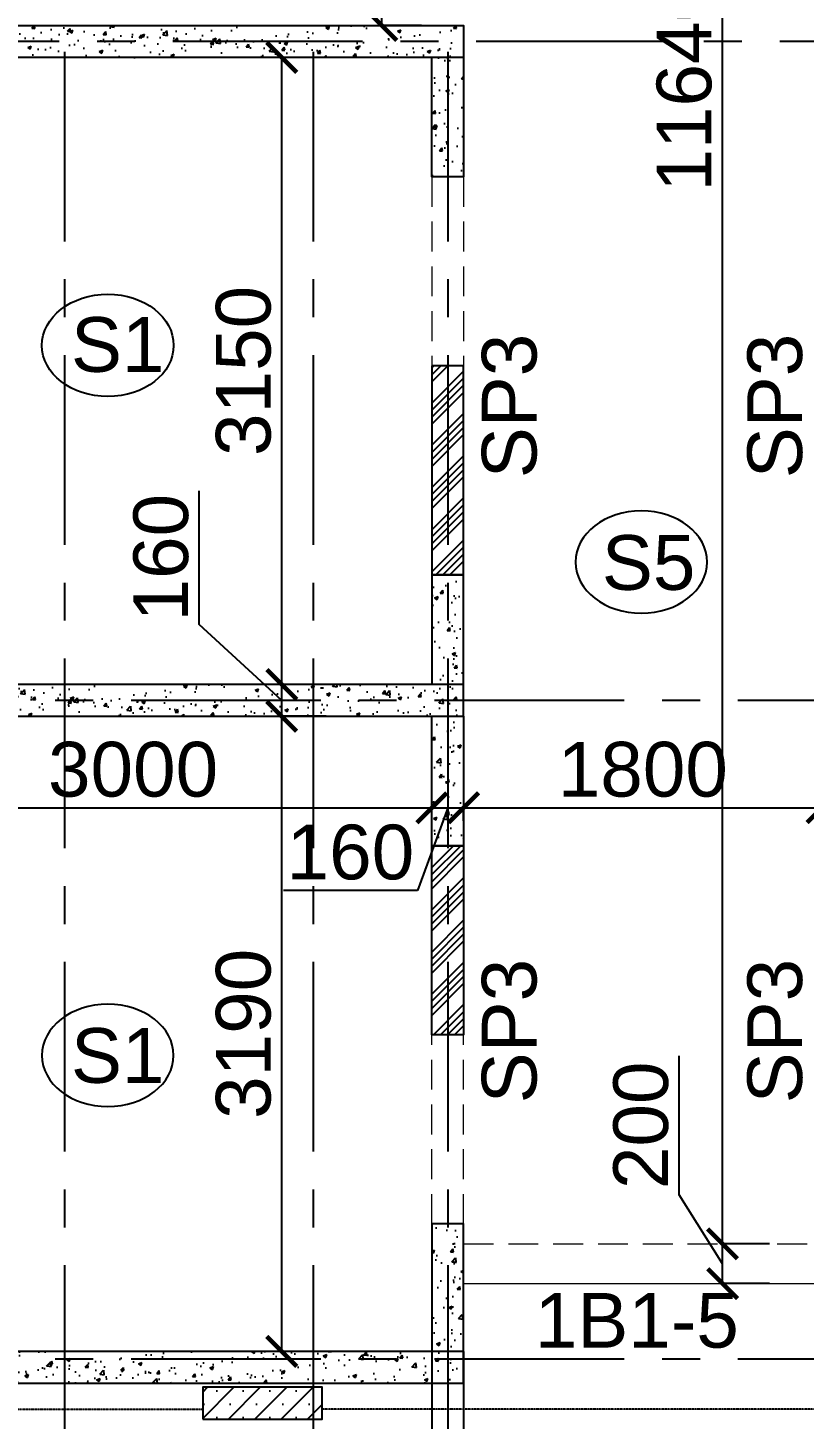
# Model space of a CAD drawing. Header units: inches. Extents: x 278200 to 407749, y -182622 to -96622.
# Drawn here: x 310647 to 314546, y -124426 to -117436 of the extents above; entities that cross this region are included whole.
import ezdxf

# ---------------------------------------------------------------- set-up
doc = ezdxf.new("R2010")
doc.units = ezdxf.units.IN
doc.header["$MEASUREMENT"] = 0
for name, pattern in [('CENTER', [50.8, 31.75, -6.35, 6.35, -6.35]), ('DASHED2', [9.525, 6.35, -3.175]), ('Hidden', [3, 2, -1])]:
    doc.linetypes.add(name, pattern=pattern)
for name, color, linetype in [('160 R.C. WALL HAT', 8, 'Continuous'), ('160 R.C.WALL', 6, 'Continuous'), ('AR-Column', 40, 'Continuous'), ('AR-Hidden', 251, 'DASHED2'), ('DIM', 251, 'Continuous'), ('GRID', 8, 'CENTER'), ('NON S.WALL HATCH', 8, 'Continuous'), ('NON STRUC R.C.WALL', 6, 'Continuous'), ('NON.STRUC.R.C.WALLS', 1, 'Continuous'), ('SECOND FLOOR BEAM', 6, 'Continuous'), ('SPANRAL BEAM', 3, 'Continuous')]:
    doc.layers.add(name, color=color, linetype=linetype)
for name, color, linetype, lineweight in [('BEAMS', 3, 'Continuous', 0), ('SLAB CIR', 1, 'Continuous', 25), ('SLAB TXT', 3, 'Continuous', 0)]:
    doc.layers.add(name, color=color, linetype=linetype, lineweight=lineweight)
doc.styles.add('T200', font='sanss___.ttf', dxfattribs={"height": 275})
doc.styles.add('T300', font='sanss___.ttf', dxfattribs={"height": 350})
doc.dimstyles.new('T 200', dxfattribs={"dimtxt": 275, "dimasz": 150, "dimexe": 1, "dimexo": 0, "dimgap": 50, "dimtad": 1, "dimdec": 0, "dimrnd": 5, "dimdsep": 46, "dimtxsty": 'T200', "dimblk": 'ARCHTICK', "dimcen": 2.5, "dimdle": 1, "dimclrd": 5, "dimclre": 253, "dimclrt": 1, "dimadec": 0, "dimazin": 0, "dimtfac": 1, "dimtdec": 0, "dimtmove": 2, "dimatfit": 3, "dimfxl": 0, "dimarcsym": 0})
pattern_1 = [(45, (2626358.34, -227125.94), (-106.066017, 106.066017), []), (45, (2626393.7, -227125.94), (-106.066017, 106.066017), []), (45, (2626429.05, -227125.94), (-106.066017, 106.066017), []), (45, (2626464.41, -227125.94), (-106.066017, 106.066017), [])]
pattern_2 = [(50, (2487104.82, 114860.9), (179.315046, -15.688034), [18.75, -206.25]), (355, (2487104.82, 114860.9), (-34.687833, 188.048033), [15, -165]), (100.4514445, (2487119.76, 114859.6), (144.627212, 172.359998), [15.935048, -175.285528]), (46.1842, (2487104.82, 114910.9), (266.810333, -41.37982), [28.125, -309.375]), (96.635635, (2487127.05, 114907.46), (233.665486, 243.52965), [23.902586, -262.92844]), (351.184164, (2487104.82, 114910.9), (233.665486, 243.52965), [22.5, -247.5]), (21, (2487129.82, 114898.4), (149.226763, -100.654723), [18.75, -206.25]), (326, (2487129.82, 114898.4), (60.828833, 181.287511), [15, -165]), (71.451445, (2487142.25, 114890.02), (210.055594, 80.632788), [15.935047, -175.285528]), (37.5, (2487104.816, 114860.906), (3.0399638, 83.2234635), [0, -163, 0, -167.5, 0, -165.625]), (7.5, (2487104.82, 114860.91), (65.7673844, 98.602928), [0, -95.5, 0, -159.25, 0, -63.125]), (327.5, (2487049.066, 114860.906), (133.455609, -5.638718), [0, -62.5, 0, -195, 0, -258.75]), (317.5, (2487024.07, 114860.91), (145.7965423, 25.0262456), [0, -81.25, 0, -129.5, 0, -183.75])]
pattern_3 = [(50, (2464819.82, 125850.9), (179.315046, -15.688034), [18.75, -206.25]), (355, (2464819.82, 125850.9), (-34.687833, 188.048033), [15, -165]), (100.4514445, (2464834.76, 125849.6), (144.627212, 172.359998), [15.935048, -175.285528]), (46.1842, (2464819.82, 125900.9), (266.810333, -41.37982), [28.125, -309.375]), (96.635635, (2464842.05, 125897.46), (233.665486, 243.52965), [23.902586, -262.92844]), (351.184164, (2464819.82, 125900.9), (233.665486, 243.52965), [22.5, -247.5]), (21, (2464844.82, 125888.4), (149.226763, -100.654723), [18.75, -206.25]), (326, (2464844.82, 125888.4), (60.828833, 181.287511), [15, -165]), (71.451445, (2464857.25, 125880.02), (210.055594, 80.632788), [15.935047, -175.285528]), (37.5, (2464819.816, 125850.906), (3.0399638, 83.2234635), [0, -163, 0, -167.5, 0, -165.625]), (7.5, (2464819.82, 125850.91), (65.7673844, 98.602928), [0, -95.5, 0, -159.25, 0, -63.125]), (327.5, (2464764.066, 125850.906), (133.455609, -5.638718), [0, -62.5, 0, -195, 0, -258.75]), (317.5, (2464739.07, 125850.91), (145.7965423, 25.0262456), [0, -81.25, 0, -129.5, 0, -183.75])]
pattern_4 = [(45, (-131825.64, 75915.45), (-66.29126, 66.29126), []), (45, (-131759.35, 75915.45), (-66.29126, 66.29126), [0, -93.75])]

# ---------------------------------------------------------------- blocks, each defined once
blk = doc.blocks.new('_ARCHTICK')
at = {"color": 0, "linetype": 'ByBlock', "const_width": 0.15}
blk.add_lwpolyline([(-0.5, -0.5), (0.5, 0.5)], dxfattribs=at)
blk = doc.blocks.new('*D656')
at = {"layer": 'Defpoints', "color": 0}
for p in [(311922.6, -120894.9), (312145.3, -120894.9, 14.7), (312145.3, -124084.9, 14.7)]:
    blk.add_point(p, dxfattribs=at)
at = {"layer": 'DIM', "color": 253, "lineweight": -2}
for p, q in [((312145.3, -120894.9), (311921.6, -120894.9)), ((312145.3, -124084.9), (311921.6, -124084.9))]:
    blk.add_line(p, q, dxfattribs=at)
at = {"layer": 'DIM', "color": 5, "lineweight": -2}
blk.add_line((311922.6, -124085.9), (311922.6, -120893.9), dxfattribs=at)
at = {"layer": 'DIM', "color": 5, "lineweight": -2, "xscale": 150, "yscale": 150, "zscale": 150}
for p, rotation in [((311922.6, -120894.9), 90), ((311922.6, -124084.9), 270)]:
    blk.add_blockref('_ARCHTICK', p, dxfattribs=dict(at, rotation=rotation))
at = {"layer": 'DIM', "color": 1, "insert": (311730.8, -122489.9), "char_height": 275, "attachment_point": 5, "rotation": 90, "style": 'T200'}
blk.add_mtext('3190', dxfattribs=at)
blk = doc.blocks.new('*D657')
at = {"layer": 'Defpoints', "color": 0}
for p in [(311922.6, -120734.9), (312386.4, -120734.9, 14.7), (312145.3, -120894.9, 14.7)]:
    blk.add_point(p, dxfattribs=at)
at = {"layer": 'DIM', "color": 5, "lineweight": -2}
for p, q in [((311508.3, -120434.2), (311508.3, -119762)), ((311922.6, -120814.9), (311508.3, -120434.2)), ((311922.6, -120895.9), (311922.6, -120733.9))]:
    blk.add_line(p, q, dxfattribs=at)
at = {"layer": 'DIM', "color": 253, "lineweight": -2}
for p, q in [((312386.4, -120734.9), (311921.6, -120734.9)), ((312145.3, -120894.9), (311921.6, -120894.9))]:
    blk.add_line(p, q, dxfattribs=at)
at = {"layer": 'DIM', "color": 5, "lineweight": -2, "xscale": 150, "yscale": 150, "zscale": 150}
for p, rotation in [((311922.6, -120734.9), 90), ((311922.6, -120894.9), 270)]:
    blk.add_blockref('_ARCHTICK', p, dxfattribs=dict(at, rotation=rotation))
at = {"layer": 'DIM', "color": 1, "insert": (311316.4, -120098.1), "char_height": 275, "attachment_point": 5, "rotation": 90, "style": 'T200'}
blk.add_mtext('160', dxfattribs=at)
blk = doc.blocks.new('*D658')
at = {"layer": 'Defpoints', "color": 0}
for p in [(311922.6, -117584.9), (312340.2, -117584.9, 14.7), (312386.4, -120734.9, 14.7)]:
    blk.add_point(p, dxfattribs=at)
at = {"layer": 'DIM', "color": 253, "lineweight": -2}
for p, q in [((312340.2, -117584.9), (311921.6, -117584.9)), ((312386.4, -120734.9), (311921.6, -120734.9))]:
    blk.add_line(p, q, dxfattribs=at)
at = {"layer": 'DIM', "color": 5, "lineweight": -2}
blk.add_line((311922.6, -120735.9), (311922.6, -117583.9), dxfattribs=at)
at = {"layer": 'DIM', "color": 5, "lineweight": -2, "xscale": 150, "yscale": 150, "zscale": 150}
for p, rotation in [((311922.6, -117584.9), 90), ((311922.6, -120734.9), 270)]:
    blk.add_blockref('_ARCHTICK', p, dxfattribs=dict(at, rotation=rotation))
at = {"layer": 'DIM', "color": 1, "insert": (311730.8, -119159.9), "char_height": 275, "attachment_point": 5, "rotation": 90, "style": 'T200'}
blk.add_mtext('3150', dxfattribs=at)
blk = doc.blocks.new('*D659')
at = {"layer": 'Defpoints', "color": 0}
for p in [(312425, -116584.9), (312612.4, -116584.9, 14.7), (312624.7, -117424.9, 14.7)]:
    blk.add_point(p, dxfattribs=at)
at = {"layer": 'DIM', "color": 253, "lineweight": -2}
for p, q in [((312612.4, -116584.9), (312424, -116584.9)), ((312624.7, -117424.9), (312424, -117424.9))]:
    blk.add_line(p, q, dxfattribs=at)
at = {"layer": 'DIM', "color": 5, "lineweight": -2}
blk.add_line((312425, -117425.9), (312425, -116583.9), dxfattribs=at)
at = {"layer": 'DIM', "color": 5, "lineweight": -2, "xscale": 150, "yscale": 150, "zscale": 150}
for p, rotation in [((312425, -116584.9), 90), ((312425, -117424.9), 270)]:
    blk.add_blockref('_ARCHTICK', p, dxfattribs=dict(at, rotation=rotation))
at = {"layer": 'DIM', "color": 1, "insert": (312233.3, -117004.9), "char_height": 275, "attachment_point": 5, "rotation": 90, "style": 'T200'}
blk.add_mtext('840', dxfattribs=at)
blk = doc.blocks.new('*D215')
at = {"layer": 'Defpoints', "color": 0}
for p in [(309075.7, -124084.9, 14.7), (312675.7, -124084.9, 14.7), (312675.7, -125049.9)]:
    blk.add_point(p, dxfattribs=at)
at = {"layer": 'DIM', "color": 253, "lineweight": -2}
for p, q in [((309075.7, -124084.9), (309075.7, -125050.9)), ((312675.7, -124084.9), (312675.7, -125050.9))]:
    blk.add_line(p, q, dxfattribs=at)
at = {"layer": 'DIM', "color": 5, "lineweight": -2}
blk.add_line((309074.7, -125049.9), (312676.7, -125049.9), dxfattribs=at)
at = {"layer": 'DIM', "color": 5, "lineweight": -2, "xscale": 150, "yscale": 150, "zscale": 150, "rotation": 180}
blk.add_blockref('_ARCHTICK', (309075.7, -125049.9), dxfattribs=at)
at = {"layer": 'DIM', "color": 5, "lineweight": -2, "xscale": 150, "yscale": 150, "zscale": 150}
blk.add_blockref('_ARCHTICK', (312675.7, -125049.9), dxfattribs=at)
at = {"layer": 'DIM', "color": 1, "insert": (310875.7, -124858.1), "char_height": 275, "attachment_point": 5, "style": 'T200'}
blk.add_mtext('3600', dxfattribs=at)
blk = doc.blocks.new('*D216')
at = {"layer": 'Defpoints', "color": 0}
for p in [(312675.7, -124084.9, 14.7), (312835.7, -124084.9, 14.7), (312835.7, -125049.9)]:
    blk.add_point(p, dxfattribs=at)
at = {"layer": 'DIM', "color": 253, "lineweight": -2}
for p, q in [((312675.7, -124084.9), (312675.7, -125050.9)), ((312835.7, -124084.9), (312835.7, -125050.9))]:
    blk.add_line(p, q, dxfattribs=at)
at = {"layer": 'DIM', "color": 5, "lineweight": -2}
for p, q in [((312674.7, -125049.9), (312836.7, -125049.9)), ((312755.7, -125049.9), (313267.7, -125551.4)), ((313267.7, -125551.4), (313939.9, -125551.4))]:
    blk.add_line(p, q, dxfattribs=at)
at = {"layer": 'DIM', "color": 5, "lineweight": -2, "xscale": 150, "yscale": 150, "zscale": 150, "rotation": 180}
blk.add_blockref('_ARCHTICK', (312675.7, -125049.9), dxfattribs=at)
at = {"layer": 'DIM', "color": 5, "lineweight": -2, "xscale": 150, "yscale": 150, "zscale": 150}
blk.add_blockref('_ARCHTICK', (312835.7, -125049.9), dxfattribs=at)
at = {"layer": 'DIM', "color": 1, "insert": (313603.8, -125359.6), "char_height": 275, "attachment_point": 5, "style": 'T200'}
blk.add_mtext('160', dxfattribs=at)
blk = doc.blocks.new('*D217')
at = {"layer": 'Defpoints', "color": 0}
for p in [(312835.7, -124084.9, 14.7), (314635.7, -124244.9, 14.7), (314635.7, -125049.9)]:
    blk.add_point(p, dxfattribs=at)
at = {"layer": 'DIM', "color": 253, "lineweight": -2}
for p, q in [((312835.7, -124084.9), (312835.7, -125050.9)), ((314635.7, -124244.9), (314635.7, -125050.9))]:
    blk.add_line(p, q, dxfattribs=at)
at = {"layer": 'DIM', "color": 5, "lineweight": -2}
blk.add_line((312834.7, -125049.9), (314636.7, -125049.9), dxfattribs=at)
at = {"layer": 'DIM', "color": 5, "lineweight": -2, "xscale": 150, "yscale": 150, "zscale": 150, "rotation": 180}
blk.add_blockref('_ARCHTICK', (312835.7, -125049.9), dxfattribs=at)
at = {"layer": 'DIM', "color": 5, "lineweight": -2, "xscale": 150, "yscale": 150, "zscale": 150}
blk.add_blockref('_ARCHTICK', (314635.7, -125049.9), dxfattribs=at)
at = {"layer": 'DIM', "color": 1, "insert": (313735.7, -124858.3), "char_height": 275, "attachment_point": 5, "style": 'T200'}
blk.add_mtext('1800', dxfattribs=at)
blk = doc.blocks.new('*D226')
at = {"layer": 'Defpoints', "color": 0}
for p in [(312675.7, -121354.4), (309675.7, -121430.2, 14.7), (312675.7, -121419.4, 14.7)]:
    blk.add_point(p, dxfattribs=at)
at = {"layer": 'DIM', "color": 5, "lineweight": -2}
blk.add_line((309674.7, -121354.4), (312676.7, -121354.4), dxfattribs=at)
at = {"layer": 'DIM', "color": 253, "lineweight": -2}
for p, q in [((309675.7, -121430.2), (309675.7, -121353.4)), ((312675.7, -121419.4), (312675.7, -121353.4))]:
    blk.add_line(p, q, dxfattribs=at)
at = {"layer": 'DIM', "color": 5, "lineweight": -2, "xscale": 150, "yscale": 150, "zscale": 150, "rotation": 180}
blk.add_blockref('_ARCHTICK', (309675.7, -121354.4), dxfattribs=at)
at = {"layer": 'DIM', "color": 5, "lineweight": -2, "xscale": 150, "yscale": 150, "zscale": 150}
blk.add_blockref('_ARCHTICK', (312675.7, -121354.4), dxfattribs=at)
at = {"layer": 'DIM', "color": 1, "insert": (311175.7, -121162.6), "char_height": 275, "attachment_point": 5, "style": 'T200'}
blk.add_mtext('3000', dxfattribs=at)
blk = doc.blocks.new('*D227')
at = {"layer": 'Defpoints', "color": 0}
for p in [(312835.7, -121354.4), (312675.7, -121419.4, 14.7), (312835.7, -121419.4, 14.7)]:
    blk.add_point(p, dxfattribs=at)
at = {"layer": 'DIM', "color": 5, "lineweight": -2}
for p, q in [((312755.7, -121354.4), (312603.3, -121770.4)), ((312674.7, -121354.4), (312836.7, -121354.4)), ((312603.3, -121770.4), (311931.1, -121770.4))]:
    blk.add_line(p, q, dxfattribs=at)
at = {"layer": 'DIM', "color": 253, "lineweight": -2}
for p, q in [((312675.7, -121419.4), (312675.7, -121353.4)), ((312835.7, -121419.4), (312835.7, -121353.4))]:
    blk.add_line(p, q, dxfattribs=at)
at = {"layer": 'DIM', "color": 5, "lineweight": -2, "xscale": 150, "yscale": 150, "zscale": 150, "rotation": 180}
blk.add_blockref('_ARCHTICK', (312675.7, -121354.4), dxfattribs=at)
at = {"layer": 'DIM', "color": 5, "lineweight": -2, "xscale": 150, "yscale": 150, "zscale": 150}
blk.add_blockref('_ARCHTICK', (312835.7, -121354.4), dxfattribs=at)
at = {"layer": 'DIM', "color": 1, "insert": (312267.2, -121578.5), "char_height": 275, "attachment_point": 5, "style": 'T200'}
blk.add_mtext('160', dxfattribs=at)
blk = doc.blocks.new('*D228')
at = {"layer": 'Defpoints', "color": 0}
for p in [(314635.7, -121354.4), (312835.7, -121419.4, 14.7), (314635.7, -121432.7, 14.7)]:
    blk.add_point(p, dxfattribs=at)
at = {"layer": 'DIM', "color": 5, "lineweight": -2}
blk.add_line((312834.7, -121354.4), (314636.7, -121354.4), dxfattribs=at)
at = {"layer": 'DIM', "color": 253, "lineweight": -2}
for p, q in [((312835.7, -121419.4), (312835.7, -121353.4)), ((314635.7, -121432.7), (314635.7, -121353.4))]:
    blk.add_line(p, q, dxfattribs=at)
at = {"layer": 'DIM', "color": 5, "lineweight": -2, "xscale": 150, "yscale": 150, "zscale": 150, "rotation": 180}
blk.add_blockref('_ARCHTICK', (312835.7, -121354.4), dxfattribs=at)
at = {"layer": 'DIM', "color": 5, "lineweight": -2, "xscale": 150, "yscale": 150, "zscale": 150}
blk.add_blockref('_ARCHTICK', (314635.7, -121354.4), dxfattribs=at)
at = {"layer": 'DIM', "color": 1, "insert": (313735.7, -121162.7), "char_height": 275, "attachment_point": 5, "style": 'T200'}
blk.add_mtext('1800', dxfattribs=at)
blk = doc.blocks.new('*D283')
at = {"layer": 'Defpoints', "color": 0}
for p in [(314136.2, -123544.9), (314372.2, -123544.9, 14.7), (314372.2, -123744.9, 14.7)]:
    blk.add_point(p, dxfattribs=at)
at = {"layer": 'DIM', "color": 5, "lineweight": -2}
for p, q in [((313918.6, -123298.5), (313918.6, -122600.2)), ((314136.2, -123644.9), (313918.6, -123298.5)), ((314136.2, -123745.9), (314136.2, -123543.9))]:
    blk.add_line(p, q, dxfattribs=at)
at = {"layer": 'DIM', "color": 253, "lineweight": -2}
for p, q in [((314372.2, -123544.9), (314135.2, -123544.9)), ((314372.2, -123744.9), (314135.2, -123744.9))]:
    blk.add_line(p, q, dxfattribs=at)
at = {"layer": 'DIM', "color": 5, "lineweight": -2, "xscale": 150, "yscale": 150, "zscale": 150}
for p, rotation in [((314136.2, -123544.9), 90), ((314136.2, -123744.9), 270)]:
    blk.add_blockref('_ARCHTICK', p, dxfattribs=dict(at, rotation=rotation))
at = {"layer": 'DIM', "color": 1, "insert": (313726.9, -122949.4), "char_height": 275, "attachment_point": 5, "rotation": 90, "style": 'T200'}
blk.add_mtext('200', dxfattribs=at)
blk = doc.blocks.new('*D284')
at = {"layer": 'Defpoints', "color": 0}
for p in [(314136.2, -111904.9), (314317.9, -111904.9, 14.7), (314372.2, -123544.9, 14.7)]:
    blk.add_point(p, dxfattribs=at)
at = {"layer": 'DIM', "color": 253, "lineweight": -2}
for p, q in [((314317.9, -111904.9), (314135.2, -111904.9)), ((314372.2, -123544.9), (314135.2, -123544.9))]:
    blk.add_line(p, q, dxfattribs=at)
at = {"layer": 'DIM', "color": 5, "lineweight": -2}
blk.add_line((314136.2, -123545.9), (314136.2, -111903.9), dxfattribs=at)
at = {"layer": 'DIM', "color": 5, "lineweight": -2, "xscale": 150, "yscale": 150, "zscale": 150}
for p, rotation in [((314136.2, -111904.9), 90), ((314136.2, -123544.9), 270)]:
    blk.add_blockref('_ARCHTICK', p, dxfattribs=dict(at, rotation=rotation))
at = {"layer": 'DIM', "color": 1, "insert": (313944.4, -117724.9), "char_height": 275, "attachment_point": 5, "rotation": 90, "style": 'T200'}
blk.add_mtext('11640', dxfattribs=at)
blk = doc.blocks.new('A$C02A55DAE')
at = {"layer": 'NON S.WALL HATCH'}
h = blk.add_hatch(dxfattribs=at)
h.set_pattern_fill('SACNCR', color=256, scale=1000)
h.set_pattern_definition(pattern_4)
h.paths.add_polyline_path([(22427.1, -18480), (23027.1, -18480), (23027.1, -17880), (22427.1, -17880)])
h.paths.add_polyline_path([(22427.1, -15170), (23027.1, -15170), (23027.1, -14570), (22427.1, -14570)])
h.paths.add_polyline_path([(22427.1, -11500), (23027.1, -11500), (23027.1, -11860), (22427.1, -11860)])
h.paths.add_polyline_path([(34482.9, -18480), (33882.9, -18480), (33882.9, -17880), (34482.9, -17880)])
h.paths.add_polyline_path([(34482.9, -11260), (33882.9, -11260), (33882.9, -11860), (34482.9, -11860)])
edge = h.paths.add_edge_path()
edge.add_line((34435.5, -11860), (34435.5, -14570))
h = blk.add_hatch(dxfattribs=at)
h.set_pattern_fill('SACNCR', color=256, scale=1000)
h.set_pattern_definition(pattern_4)
h.paths.add_polyline_path([(26264.6, -18480), (26864.6, -18480), (26864.6, -18320), (26264.6, -18320)])
at = {"layer": 'AR-Column', "color": 4, "elevation": -29.5}
blk.add_lwpolyline([(26264.6, -18480), (26864.6, -18480), (26864.6, -18320), (26264.6, -18320)], close=True, dxfattribs=at)
at = {"layer": 'AR-Hidden', "ltscale": 0.009}
for p, q in [((23027.1, -18430, -29.5), (26264.6, -18430, -29.5)), ((30102.1, -18430, -29.5), (26864.6, -18430, -29.5))]:
    blk.add_line(p, q, dxfattribs=at)

msp = doc.modelspace()

# ---------------------------------------------------------------- hatches: boundary and pattern name
at = {"layer": '160 R.C. WALL HAT'}
h = msp.add_hatch(dxfattribs=at)
h.set_pattern_fill('AR-CONC', color=256, scale=25)
h.set_pattern_definition([(50, (2487819.82, 118170.9), (179.315046, -15.688034), [18.75, -206.25]), (355, (2487819.82, 118170.9), (-34.687833, 188.048033), [15, -165]), (100.4514445, (2487834.76, 118169.6), (144.627212, 172.359998), [15.935048, -175.285528]), (46.1842, (2487819.82, 118220.9), (266.810333, -41.37982), [28.125, -309.375]), (96.635635, (2487842.05, 118217.46), (233.665486, 243.52965), [23.902586, -262.92844]), (351.184164, (2487819.82, 118220.9), (233.665486, 243.52965), [22.5, -247.5]), (21, (2487844.82, 118208.4), (149.226763, -100.654723), [18.75, -206.25]), (326, (2487844.82, 118208.4), (60.828833, 181.287511), [15, -165]), (71.451445, (2487857.25, 118200.02), (210.055594, 80.632788), [15.935047, -175.285528]), (37.5, (2487819.816, 118170.906), (3.0399638, 83.2234635), [0, -163, 0, -167.5, 0, -165.625]), (7.5, (2487819.82, 118170.91), (65.7673844, 98.602928), [0, -95.5, 0, -159.25, 0, -63.125]), (327.5, (2487764.066, 118170.906), (133.455609, -5.638718), [0, -62.5, 0, -195, 0, -258.75]), (317.5, (2487739.07, 118170.91), (145.7965423, 25.0262456), [0, -81.25, 0, -129.5, 0, -183.75])])
h.paths.add_polyline_path([(308690.7, -117424.9), (312835.7, -117424.9), (312835.7, -117584.9), (308690.7, -117584.9)])
h = msp.add_hatch(dxfattribs=at)
h.set_pattern_fill('AR-CONC', color=256, scale=25)
h.set_pattern_definition([(50, (2491804.82, 117570.9), (179.315046, -15.688034), [18.75, -206.25]), (355, (2491804.82, 117570.9), (-34.687833, 188.048033), [15, -165]), (100.4514445, (2491819.76, 117569.6), (144.627212, 172.359998), [15.935048, -175.285528]), (46.1842, (2491804.82, 117620.9), (266.810333, -41.37982), [28.125, -309.375]), (96.635635, (2491827.05, 117617.46), (233.665486, 243.52965), [23.902586, -262.92844]), (351.184164, (2491804.82, 117620.9), (233.665486, 243.52965), [22.5, -247.5]), (21, (2491829.82, 117608.4), (149.226763, -100.654723), [18.75, -206.25]), (326, (2491829.82, 117608.4), (60.828833, 181.287511), [15, -165]), (71.451445, (2491842.25, 117600.02), (210.055594, 80.632788), [15.935047, -175.285528]), (37.5, (2491804.816, 117570.906), (3.0399638, 83.2234635), [0, -163, 0, -167.5, 0, -165.625]), (7.5, (2491804.82, 117570.91), (65.7673844, 98.602928), [0, -95.5, 0, -159.25, 0, -63.125]), (327.5, (2491749.066, 117570.906), (133.455609, -5.638718), [0, -62.5, 0, -195, 0, -258.75]), (317.5, (2491724.07, 117570.91), (145.7965423, 25.0262456), [0, -81.25, 0, -129.5, 0, -183.75])])
h.paths.add_polyline_path([(312835.7, -117584.9), (312675.7, -117584.9), (312675.7, -118184.9), (312835.7, -118184.9)])
h = msp.add_hatch(dxfattribs=at)
h.set_pattern_fill('AR-CONC', color=256, scale=25)
h.set_pattern_definition(pattern_3)
h.paths.add_polyline_path([(312675.7, -120204.9), (312835.7, -120204.9), (312835.7, -120734.9), (312675.7, -120734.9)])
h = msp.add_hatch(dxfattribs=at)
h.set_pattern_fill('AR-CONC', color=256, scale=25)
h.set_pattern_definition(pattern_2)
h.paths.add_polyline_path([(312835.7, -120894.9), (312835.7, -120734.9), (308875.7, -120734.9), (308875.7, -120894.9)])
h = msp.add_hatch(dxfattribs=at)
h.set_pattern_fill('AR-CONC', color=256, scale=25)
h.set_pattern_definition(pattern_3)
h.paths.add_polyline_path([(312675.7, -121544.9), (312835.7, -121544.9), (312835.7, -120894.9), (312675.7, -120894.9)])
h = msp.add_hatch(dxfattribs=at)
h.set_pattern_fill('AR-CONC', color=256, scale=25)
h.set_pattern_definition(pattern_2)
h.paths.add_polyline_path([(312835.7, -123444.9), (312675.7, -123444.9), (312675.7, -124084.9), (312835.7, -124084.9)])
h = msp.add_hatch(dxfattribs=at)
h.set_pattern_fill('AR-CONC', color=256, scale=25)
h.set_pattern_definition(pattern_2)
h.paths.add_polyline_path([(312835.7, -124244.9), (312835.7, -124084.9), (308875.7, -124084.9), (308875.7, -124244.9)])
at = {"layer": 'NON STRUC R.C.WALL'}
h = msp.add_hatch(dxfattribs=at)
h.set_pattern_fill('ANSI34', color=1, scale=200)
h.set_pattern_definition(pattern_1)
h.paths.add_polyline_path([(312675.7, -119134.9), (312675.7, -120184.9), (312835.7, -120184.9), (312835.7, -119134.9)])
h = msp.add_hatch(dxfattribs=at)
h.set_pattern_fill('ANSI34', color=1, scale=200)
h.set_pattern_definition(pattern_1)
h.paths.add_polyline_path([(312675.7, -122494.9), (312675.7, -121544.9), (312835.7, -121544.9), (312835.7, -122494.9)])

# ---------------------------------------------------------------- linework, layer by layer
at = {"layer": '160 R.C.WALL', "elevation": 14.7}
for points in [[(308690.7, -117424.9), (312835.7, -117424.9), (312835.7, -117584.9), (308690.7, -117584.9)], [(312835.7, -120894.9), (312835.7, -120734.9), (308875.7, -120734.9), (308875.7, -120894.9)], [(312835.7, -124244.9), (312835.7, -124084.9), (308875.7, -124084.9), (308875.7, -124244.9)]]:
    msp.add_lwpolyline(points, close=True, dxfattribs=at)
for points in [[(312835.7, -117584.9), (312835.7, -118184.9), (312675.7, -118184.9), (312675.7, -117584.9)], [(312835.7, -120734.9), (312835.7, -120184.9), (312675.7, -120184.9), (312675.7, -120734.9)], [(312835.7, -120894.9), (312835.7, -121544.9), (312675.7, -121544.9), (312675.7, -120894.9)], [(312835.7, -124084.9), (312835.7, -123444.9), (312675.7, -123444.9), (312675.7, -124084.9)]]:
    msp.add_lwpolyline(points, dxfattribs=at)
at = {"layer": 'BEAMS', "linetype": 'Hidden', "ltscale": 75}
for p, q in [((312675.7, -118184.9, 14.7), (312675.7, -120184.9, 14.7)), ((312835.7, -118184.9, 14.7), (312835.7, -120184.9, 14.7)), ((312675.7, -123444.9, 14.7), (312675.7, -121544.9, 14.7)), ((312835.7, -123444.9, 14.7), (312835.7, -121544.9, 14.7)), ((312835.7, -123544.9, 14.7), (314635.7, -123544.9, 14.7))]:
    msp.add_line(p, q, dxfattribs=at)
at = {"layer": 'BEAMS', "color": 4, "linetype": 'Continuous', "ltscale": 0.01}
msp.add_line((312835.7, -123744.9, 14.7), (314635.7, -123744.9, 14.7), dxfattribs=at)
at = {"layer": 'GRID', "ltscale": 30}
for p, q in [((310830.9, -99268.8, 14.7), (310830.9, -130305.3, 14.7)), ((312080.7, -99268.8, 14.7), (312080.7, -130305.3, 14.7)), ((312755.7, -99268.8, 14.7), (312755.7, -130305.3, 14.7)), ((367192.1, -117504.9, 14.7), (280837.7, -117504.9, 14.7)), ((366982.1, -120814.9, 14.7), (280837.7, -120814.9, 14.7)), ((366982.1, -124124.9, 14.7), (280837.7, -124124.9, 14.7))]:
    msp.add_line(p, q, dxfattribs=at)
at = {"layer": 'NON.STRUC.R.C.WALLS', "elevation": 14.7}
for points in [[(312675.7, -119134.9), (312675.7, -120184.9), (312835.7, -120184.9), (312835.7, -119134.9)], [(312675.7, -122494.9), (312675.7, -121544.9), (312835.7, -121544.9), (312835.7, -122494.9)]]:
    msp.add_lwpolyline(points, close=True, dxfattribs=at)
at = {"layer": 'SLAB CIR'}
msp.add_ellipse((311048.5, -119031.7, -0.7), major_axis=(331, 0), ratio=0.77685, dxfattribs=at)
at = {"layer": 'SLAB CIR', "extrusion": (0, 0, -1)}
for centre in [(313728.3, -120120), (311048.5, -122598.2, -0.7)]:
    msp.add_ellipse(centre, major_axis=(331, 0), ratio=0.77685, dxfattribs=at)

# ---------------------------------------------------------------- block references
at = {"layer": 'DIM', "color": 1}
msp.add_blockref('A$C02A55DAE', (285260.7, -105944.9, 29.5), dxfattribs=at)

# ---------------------------------------------------------------- texts
at = {"layer": 'SECOND FLOOR BEAM', "style": 'T300'}
msp.add_text('1B1-5', height=275, dxfattribs=at).set_placement((313193, -124066.5))
at = {"layer": 'SLAB TXT', "style": 'T300'}
for s, p in [('S1', (310863.7, -119164.6)), ('S5', (313529.9, -120259.7)), ('S1', (310863.7, -122736.1))]:
    msp.add_text(s, height=275, dxfattribs=at).set_placement(p)
at = {"layer": 'SPANRAL BEAM', "style": 'T300'}
for p in [(313202.1, -119699.1), (314535.6, -119699.1), (313202.1, -122839.1), (314535.6, -122839.1)]:
    msp.add_text('SP3', height=275, rotation=90, dxfattribs=at).set_placement(p)

# ---------------------------------------------------------------- dimensions: what is measured, and where the dimension line sits
at = {"layer": 'DIM'}
for base, p1, p2, picture, middle in [((314136.2, -111904.9), (314372.2, -123544.9, 14.7), (314317.9, -111904.9, 14.7), '*D284', (313944.4, -117724.9)), ((312425, -116584.9), (312624.7, -117424.9, 14.7), (312612.4, -116584.9, 14.7), '*D659', (312233.3, -117004.9)), ((311922.6, -117584.9), (312386.4, -120734.9, 14.7), (312340.2, -117584.9, 14.7), '*D658', (311730.8, -119159.9)), ((311922.6, -120894.9), (312145.3, -124084.9, 14.7), (312145.3, -120894.9, 14.7), '*D656', (311730.8, -122489.9))]:
    dim = msp.add_linear_dim(base=base, p1=p1, p2=p2, angle=90, dimstyle='T 200', dxfattribs=at)
    dim.commit()
    dim.dimension.update_dxf_attribs({"geometry": picture, "text_midpoint": middle})
for base, p1, p2, picture, middle in [((311922.6, -120734.9), (312145.3, -120894.9, 14.7), (312386.4, -120734.9, 14.7), '*D657', (311508.3, -120384.2)), ((314136.2, -123544.9), (314372.2, -123744.9, 14.7), (314372.2, -123544.9, 14.7), '*D283', (313918.6, -123248.5))]:
    dim = msp.add_linear_dim(base=base, p1=p1, p2=p2, angle=90, dimstyle='T 200', override={"dimtmove": 1}, dxfattribs=at)
    dim.commit()
    dim.dimension.update_dxf_attribs({"geometry": picture, "text_midpoint": middle, "dimtype": 160})
for base, p1, p2, picture, middle in [((312675.7, -121354.4), (309675.7, -121430.2, 14.7), (312675.7, -121419.4, 14.7), '*D226', (311175.7, -121162.6)), ((314635.7, -121354.4), (312835.7, -121419.4, 14.7), (314635.7, -121432.7, 14.7), '*D228', (313735.7, -121162.7)), ((312675.7, -125049.9), (309075.7, -124084.9, 14.7), (312675.7, -124084.9, 14.7), '*D215', (310875.7, -124858.1)), ((314635.7, -125049.9), (312835.7, -124084.9, 14.7), (314635.7, -124244.9, 14.7), '*D217', (313735.7, -124858.3))]:
    dim = msp.add_linear_dim(base=base, p1=p1, p2=p2, dimstyle='T 200', dxfattribs=at)
    dim.commit()
    dim.dimension.update_dxf_attribs({"geometry": picture, "text_midpoint": middle})
for base, p1, p2, picture, middle in [((312835.7, -121354.4), (312675.7, -121419.4, 14.7), (312835.7, -121419.4, 14.7), '*D227', (312553.3, -121770.4)), ((312835.7, -125049.9), (312675.7, -124084.9, 14.7), (312835.7, -124084.9, 14.7), '*D216', (313317.7, -125551.4))]:
    dim = msp.add_linear_dim(base=base, p1=p1, p2=p2, dimstyle='T 200', override={"dimtmove": 1}, dxfattribs=at)
    dim.commit()
    dim.dimension.update_dxf_attribs({"geometry": picture, "text_midpoint": middle, "dimtype": 160})

doc.saveas('drawing.dxf')
